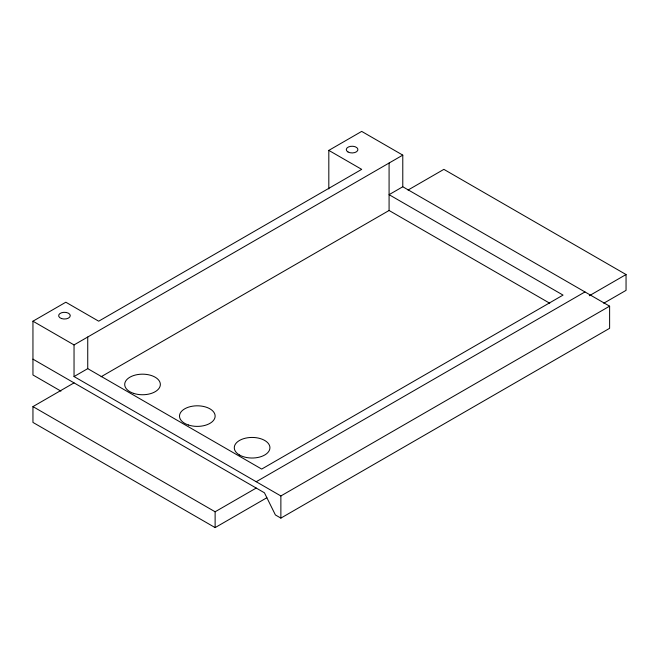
<?xml version="1.0" encoding="UTF-8"?>
<svg xmlns="http://www.w3.org/2000/svg" width="659" height="659" viewBox="0 0 659 659"><rect width="100%" height="100%" fill="white"/><g stroke="black" fill="none" stroke-linecap="round" stroke-linejoin="round"><path stroke-width="0.99" d="M60.925 391.125L32.95 374.971L32.95 321.197L65.826 302.217L98.702 321.197L361.692 169.363L328.816 150.384L328.816 188.935M328.816 150.384L361.692 131.396L402.781 155.129L402.781 186.761L609.616 306.171L609.616 328.314L280.874 518.106L275.396 514.943L264.44 492.8L32.95 359.155M32.95 321.197L74.039 344.921L402.781 155.129M74.039 344.921L74.039 376.553L87.738 368.645L261.697 469.076L563.041 295.1L389.082 194.669L402.781 186.761M266.829 497.751L215.122 527.604L32.95 422.419L32.95 406.603L74.039 382.879M408.028 190.056L443.878 169.363L626.05 274.539L626.05 290.355L603.768 303.222M101.115 376.742L389.082 210.485L549.73 303.231M256.219 481.729L584.961 291.937M32.95 406.603L215.122 511.779L256.219 488.055M589.327 295.743L626.05 274.539M74.039 376.553L280.874 495.963L609.616 306.171M389.082 163.037L389.082 210.485M280.874 495.963L280.874 518.106M215.122 511.779L215.122 527.604M87.738 337.013L87.738 368.645M61.551 318.569A5.807 3.353 0 0 0 70.266 315.661A5.807 3.353 0 0 0 61.551 312.753A5.807 3.353 0 0 0 61.551 318.569M347.993 151.965A5.807 3.353 0 0 0 357.713 150.458A5.807 3.353 0 0 0 350.596 146.347A5.807 3.353 0 0 0 347.993 151.965M133.62 393.374A17.818 10.289 0 0 0 160.351 384.461A17.818 10.289 0 0 0 133.62 375.548A17.818 10.289 0 0 0 133.62 393.374M188.408 425.006A17.818 10.289 0 0 0 215.139 416.093A17.818 10.289 0 0 0 188.408 407.188A17.818 10.289 0 0 0 188.408 425.006M239.505 455.007A17.818 10.289 0 0 0 269.325 450.394A17.818 10.289 0 0 0 247.496 437.79A17.818 10.289 0 0 0 239.505 455.007"/></g></svg>
